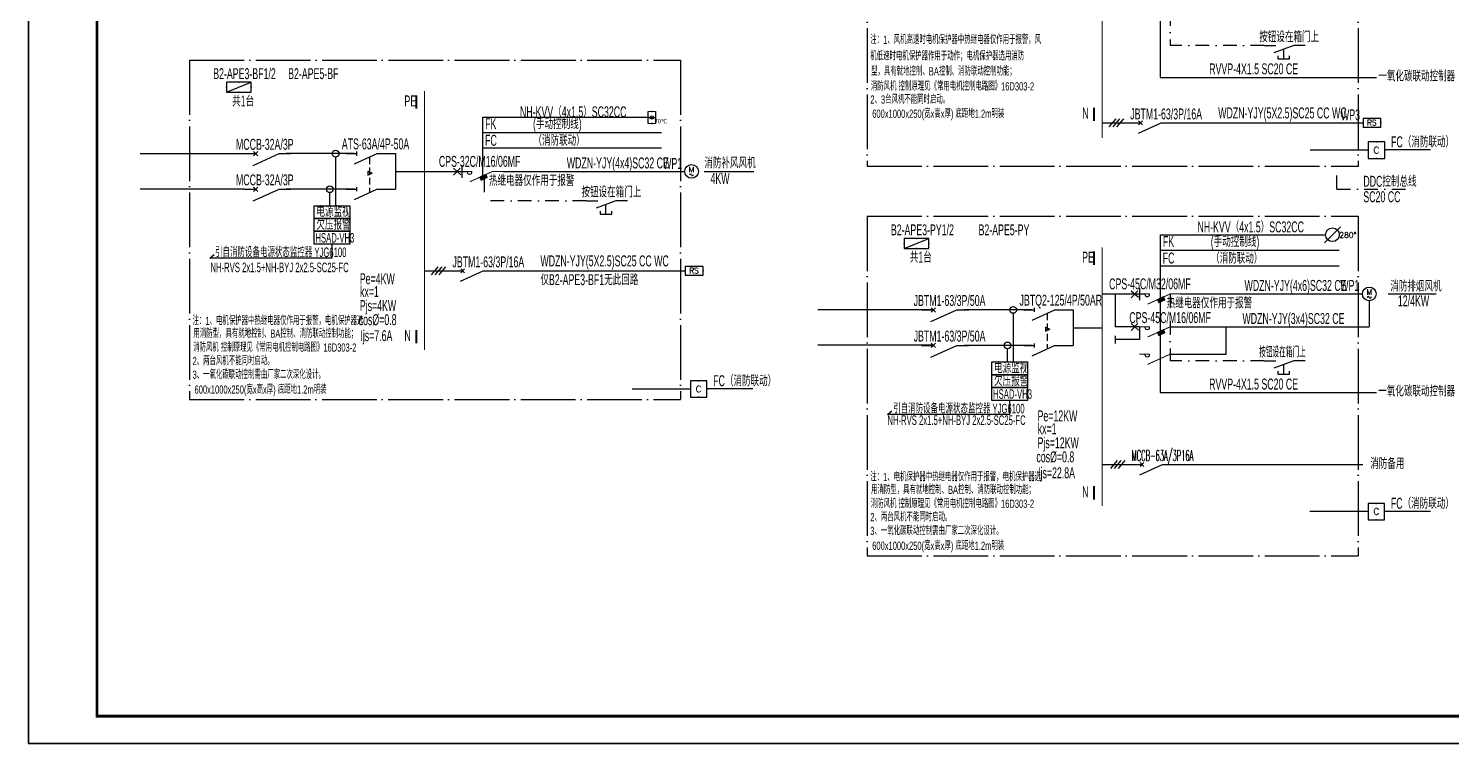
# Model space of a CAD drawing. Extents: x 776418 to 2076422, y -1170708 to 498544.
# Drawn here: x 908431 to 960393, y -422432 to -396304 of the extents above; entities that cross this region are included whole.
import ezdxf
from ezdxf.enums import TextEntityAlignment as Align

# ---------------------------------------------------------------- set-up
doc = ezdxf.new("R2010")
doc.units = 0
doc.header["$LTSCALE"] = 1000
doc.header["$MEASUREMENT"] = 0
for name, pattern in [('CONTINOUS', [0]), ('DASHDOT', [1, 0.5, -0.25, 0, -0.25]), ('DOTE', [2.42, 2, -0.2, 0.02, -0.2]), ('HIDDEN', [0.375, 0.25, -0.125])]:
    doc.linetypes.add(name, pattern=pattern)
doc.layers.get('0').update_dxf_attribs({"linetype": 'CONTINUOUS'})
for name, color, linetype in [('D-TEXT', 7, 'CONTINUOUS'), ('DIM-动力', 3, 'CONTINUOUS'), ('DQ', 255, 'CONTINOUS'), ('ELEMENT', 3, 'CONTINUOUS'), ('EQUIP-动力', 3, 'CONTINUOUS'), ('EQUIP-消防', 80, 'CONTINUOUS'), ('EQUIP-箱柜', 3, 'CONTINUOUS'), ('TEL_TITLE', 7, 'CONTINUOUS'), ('WIRE', 4, 'CONTINUOUS'), ('WIRE-动力', 2, 'CONTINUOUS'), ('WIRE-照明', 1, 'CONTINUOUS'), ('WIRE-系统', 4, 'CONTINUOUS'), ('WIRE-通讯', 4, 'CONTINUOUS')]:
    doc.layers.add(name, color=color, linetype=linetype)
doc.styles.add('_HZTXT', font='txt.shx', dxfattribs={"width": 0.8, "bigfont": 'HZTXT.shx'})
doc.styles.add('_JD', font='ros.shx', dxfattribs={"width": 0.8, "bigfont": 'JD.shx'})
doc.styles.add('_TCH_LABEL', font='COMPLEX', dxfattribs={"bigfont": 'GBCBIG'})
doc.styles.add('_TEL_DIM', font='SIMPLEX', dxfattribs={"width": 0.7, "height": 3.5, "bigfont": 'HZTXT'})
doc.styles.add('DIM_FONT', font='SIMPLEX', dxfattribs={"width": 0.7, "bigfont": 'GBCBIG'})
doc.styles.get("Standard").update_dxf_attribs({"font": 'gbenor.shx', "bigfont": 'gbcbig.shx'})

# ---------------------------------------------------------------- blocks, each defined once
blk = doc.blocks.new('$equip_U$00000105(JDQINJING)')
for p, q in [((0.5, 1), (-0.5, 1)), ((-0.5, 1), (-0.5, 0)), ((0.5, 0), (0.5, 1)), ((-0.5, 0), (0.5, 0))]:
    blk.add_line(p, q)
for p in [(0, 1), (-0.5, 0.5), (0, 0), (0.5, 0.5)]:
    blk.add_point(p)
at = {"color": 7, "style": '_TEL_DIM'}
blk.add_attdef('$TEXT$', text='', height=0.4, dxfattribs=at).set_placement((-0.002, 0.507), align=Align.MIDDLE_CENTER)
at = {"color": 7, "style": '_TEL_DIM', "flags": 1}
blk.add_attdef('A', text='', height=0.00002, dxfattribs=at).set_placement((0, 0), align=Align.MIDDLE_CENTER)
blk = doc.blocks.new('M_M7')
for p, q in [((-0.25, -0.2), (0, -0.75)), ((-0.047, -0.297), (0.047, -0.203)), ((-0.047, -0.203), (0.047, -0.297))]:
    blk.add_line(p, q)
for points in [[(0, 0), (0, -0.25)], [(0, -0.75), (0, -1)]]:
    blk.add_lwpolyline(points)
at = {"width": 0.8, "flags": 9}
blk.add_attdef('S', (0.25, -0.5), '', height=0.2, dxfattribs=at)
blk = doc.blocks.new('$equip$00002460')
for p, q in [((0.65, 0.65), (-0.65, 0.65)), ((-0.65, 0.65), (-0.65, 0)), ((-0.65, 0), (0.65, 0)), ((0.65, 0), (0.65, 0.65))]:
    blk.add_line(p, q)
at = {"const_width": 0.04}
blk.add_lwpolyline([(-0.65, 0.65), (-0.65, 0), (0.65, 0), (0.65, 0.65), (-0.65, 0.65), (-0.65, 0)], dxfattribs=at)
for p in [(-0.65, 0.33), (0, 0.65), (0.65, 0.33), (0, 0)]:
    blk.add_point(p)
at = {"color": 7, "style": '_TEL_DIM'}
blk.add_attdef('$TEXT$', text='', height=0.4, dxfattribs=at).set_placement((-0.01, 0.34), align=Align.MIDDLE_CENTER)
at = {"color": 7, "style": '_TEL_DIM', "flags": 1}
blk.add_attdef('A', text='', height=0.00002, dxfattribs=at).set_placement((0, 0), align=Align.MIDDLE_CENTER)
blk = doc.blocks.new('$element$00000544')
for points in [[(-0.25, -0.333), (-0.324, -0.333), (-0.324, -0.617), (-0.25, -0.617)], [(0, -1), (0, -0.721), (-0.176, -0.235)], [(0, 0), (0, -0.283)], [(-0.324, -0.478), (-0.087, -0.478)]]:
    blk.add_lwpolyline(points)
at = {"flags": 9}
blk.add_attdef('S', (0, 0), '', height=0.00000667, dxfattribs=at)
blk = doc.blocks.new('M_M8')
for p, q in [((-0.25, -0.2), (0, -0.75)), ((0.05, -0.25), (-0.05, -0.25))]:
    blk.add_line(p, q)
for points in [[(0, 0), (0, -0.25)], [(0, -0.75), (0, -1)]]:
    blk.add_lwpolyline(points)
at = {"style": 'DIM_FONT', "width": 0.8, "flags": 9}
blk.add_attdef('S', (0.25, -0.5), '', height=0.2, dxfattribs=at)
blk = doc.blocks.new('$equip$00001416')
for p, q in [((0.75, 0.6), (-0.75, 0.6)), ((-0.75, 0), (0.75, 0.6)), ((-0.75, 0.6), (-0.75, 0)), ((-0.75, 0), (0.75, 0)), ((0.75, 0), (0.75, 0.6))]:
    blk.add_line(p, q)
for p in [(-0.75, 0.3), (0, 0.6), (0, 0), (0.75, 0.3)]:
    blk.add_point(p)
at = {"style": '_TCH_LABEL', "flags": 9}
blk.add_attdef('A', (0, 0), '', height=0.00002, dxfattribs=at)
blk = doc.blocks.new('$element$00000577')
at = {"const_width": 0.0233}
for points in [[(0, 0), (0, -0.25)], [(-0.25, -0.2), (0, -0.75), (0, -1)]]:
    blk.add_lwpolyline(points, dxfattribs=at)
blk.add_arc((-0.008, -0.192), 0.0589, 81.8699, 278.1301)
at = {"flags": 9}
blk.add_attdef('S', (0, 0), '', height=0.00000667, dxfattribs=at)
blk = doc.blocks.new('$equip$00001811')
blk.add_circle((0, 0), 0.5)
for centre, radius, start, end in [((-0.07, -0.27), 0.0768, 17.2272, 184.2164), ((0.07, -0.23), 0.0769, 197.2591, 5.1179)]:
    blk.add_arc(centre, radius, start, end)
at = {"color": 7, "style": '_TEL_DIM'}
blk.add_attdef('$TEXT$', text='', height=0.4, dxfattribs=at).set_placement((0, 0.14), align=Align.MIDDLE_CENTER)
at = {"color": 7, "style": '_TEL_DIM', "flags": 1}
blk.add_attdef('A', text='', height=0.00002, dxfattribs=at).set_placement((0, 0), align=Align.MIDDLE_CENTER)
blk = doc.blocks.new('$equip$00001817')
blk.add_line((-0.59, -0.59), (0.59, 0.59))
blk.add_circle((0, 0), 0.5)
at = {"color": 7, "style": '_TEL_DIM', "flags": 1}
blk.add_attdef('A', text='', height=0.00002, dxfattribs=at).set_placement((0, 0), align=Align.MIDDLE_CENTER)
at = {"color": 7, "style": '_TEL_DIM'}
blk.add_attdef('$TEXT$', text='', height=0.4, dxfattribs=at).set_placement((1.36, -0.02), align=Align.MIDDLE_CENTER)
blk = doc.blocks.new('$equip$00002402')
at = {"lineweight": 20}
for p, q in [((0.32, 0.56), (-0.33, 0.56)), ((-0.33, -0.56), (0.32, -0.56))]:
    blk.add_line(p, q, dxfattribs=at)
for p, q in [((-0.33, -0.56), (-0.33, 0.56)), ((-0.24, 0), (0, 0)), ((0, 0), (0.24, 0)), ((0.32, 0.56), (0.32, -0.56))]:
    blk.add_line(p, q)
at = {"const_width": 0.04}
for points in [[(-0.33, -0.56), (-0.33, 0.56)], [(-0.33, 0.56), (0.32, 0.56), (0.32, -0.56), (-0.33, -0.56), (-0.33, 0.56), (0.32, 0.56)]]:
    blk.add_lwpolyline(points, dxfattribs=at)
blk.add_circle((0, 0), 0.164)
for p in [(-0.33, 0), (0, 0.56), (0.32, 0), (0, -0.56)]:
    blk.add_point(p)
at = {"color": 7, "style": '_TEL_DIM', "flags": 1}
blk.add_attdef('A', text='', height=0.00002, dxfattribs=at).set_placement((0, 0), align=Align.MIDDLE_CENTER)
at = {"color": 7}
blk.add_attdef('$TEXT$', text='', height=0.4, dxfattribs=at).set_placement((0.83, -0.34), align=Align.MIDDLE_CENTER)
blk = doc.blocks.new('A$C00115E70')
at = {"layer": 'WIRE-通讯', "ltscale": 0.001}
blk.add_lwpolyline([(-84100, 59400), (0, 59400), (0, 0), (-84100, 0)], close=True, dxfattribs=at)

msp = doc.modelspace()

# ---------------------------------------------------------------- hatches: boundary and pattern name
h = msp.add_hatch()
h.set_pattern_fill('ANSI31', color=256, scale=10, style=0)
h.set_pattern_definition([(45, (724165.2691, -432321.661), (-0.707106781, 0.707106781), [])])
h.paths.add_polyline_path([(925183, -401742), (925136, -401639), (924909, -401742), (924956, -401845)])
h = msp.add_hatch()
h.set_pattern_fill('ANSI31', color=256, scale=10, style=0)
h.set_pattern_definition([(45, (748910.7866, -436795.791), (-0.707106781, 0.707106781), [])])
h.paths.add_polyline_path([(949928, -406216), (949881, -406113), (949654, -406216), (949701, -406319)])
h = msp.add_hatch()
h.set_pattern_fill('ANSI31', color=256, scale=10, style=0)
h.set_pattern_definition([(45, (748910.7866, -437995.791), (-0.707106781, 0.707106781), [])])
h.paths.add_polyline_path([(949928, -407416), (949881, -407313), (949654, -407416), (949701, -407519)])

# ---------------------------------------------------------------- linework, layer by layer
at = {"linetype": 'DOTE'}
for p, q in [((939058, -379356, 0), (939056, -401340, 0)), ((956988, -379356, 0), (956987, -401340, 0)), ((914312, -397461, 0), (914310, -409865, 0)), ((914312, -397461, 0), (932241, -397461, 0)), ((932241, -397461, 0), (932241, -409865, 0)), ((939056, -401340, 0), (956991, -401340, 0)), ((939056, -403168, 0), (939055, -415572, 0)), ((939056, -403168, 0), (956986, -403168, 0)), ((956986, -403168, 0), (956985, -415572, 0)), ((914310, -409865, 0), (932241, -409865, 0)), ((939055, -415572, 0), (956985, -415572, 0))]:
    msp.add_line(p, q, dxfattribs=at)
at = {"linetype": 'DASHDOT'}
for p, q in [((950122, -395705, 0), (950122, -396932, 0)), ((953549, -396932, 0), (950122, -396932, 0)), ((925069, -401783, 0), (925069, -402601, 0)), ((928802, -402601, 0), (925069, -402601, 0)), ((950120, -405994, 0), (950120, -408447, 0)), ((953548, -408447, 0), (950120, -408447, 0)), ((953548, -408447, 0), (950120, -408447, 0))]:
    msp.add_line(p, q, dxfattribs=at)
for p, q in [((957353, -400753, 0), (955230, -400753, 0)), ((924191, -401412, 0), (923949, -401669, 0)), ((923950, -401415, 0), (924215, -401649, 0)), ((948936, -405886, 0), (948695, -406143, 0)), ((948695, -405890, 0), (948960, -406123, 0)), ((948936, -407086, 0), (948695, -407343, 0)), ((948695, -407090, 0), (948960, -407323, 0)), ((932602, -409482, 0), (930479, -409482, 0)), ((957346, -413959, 0), (955224, -413959, 0))]:
    msp.add_line(p, q)
at = {"linetype": 'Continuous', "const_width": 72.9, "elevation": 0}
for points in [[(922592, -398744), (922592, -399241)], [(947343, -399194), (947343, -399691)], [(947336, -404451), (947336, -404948)], [(922592, -407317), (922592, -407814)], [(947336, -413024), (947336, -413521)]]:
    msp.add_lwpolyline(points, dxfattribs=at)
at = {"elevation": 0}
for points in [[(924956, -401845), (925183, -401742), (925136, -401639), (924909, -401742)], [(949701, -406319), (949928, -406216), (949881, -406113), (949654, -406216)], [(949701, -407519), (949928, -407416), (949881, -407313), (949654, -407416)]]:
    msp.add_lwpolyline(points, close=True, dxfattribs=at)
at = {"layer": 'D-TEXT'}
for p, q in [((949758, -393555, 0), (949758, -398091, 0)), ((949758, -398091, 0), (957658, -398091, 0)), ((925011, -399541, 0), (925011, -400106, 0)), ((925011, -399541, 0), (931050, -399541, 0)), ((925011, -400106, 0), (931544, -400106, 0)), ((925011, -400106, 0), (925011, -401774, 0)), ((925011, -400670, 0), (931544, -400670, 0)), ((957953, -400731, 0), (959630, -400731, 0)), ((933109, -401530, 0), (934918, -401530, 0)), ((949757, -403844, 0), (955796, -403844, 0)), ((949757, -403844, 0), (949757, -409606, 0)), ((949757, -404408, 0), (956289, -404408, 0)), ((949757, -404973, 0), (956289, -404973, 0)), ((958082, -405996, 0), (959830, -405996, 0)), ((933202, -409461, 0), (934879, -409461, 0)), ((949757, -409606, 0), (957656, -409606, 0)), ((957946, -413938, 0), (959624, -413938, 0))]:
    msp.add_line(p, q, dxfattribs=at)
at = {"layer": 'DIM-动力', "ltscale": 0.001}
msp.add_lwpolyline([(908431, -422432), (992531, -422432), (992531, -363032), (908431, -363032)], close=True, dxfattribs=at)
at = {"layer": 'DQ'}
for p, q in [((919639, -401004, 0), (919639, -402781, 0)), ((919436, -402781, 0), (919436, -402303, 0)), ((919514, -404184, 0), (919514, -404698, 0)), ((915053, -404698, 0), (915218, -404564, 0)), ((919514, -404698, 0), (915053, -404698, 0)), ((944384, -406711, 0), (944384, -408488, 0)), ((944181, -408488, 0), (944181, -408010, 0)), ((944258, -409892, 0), (944258, -410405, 0)), ((939797, -410405, 0), (939962, -410271, 0)), ((944258, -410405, 0), (939797, -410405, 0))]:
    msp.add_line(p, q, dxfattribs=at)
at = {"layer": 'DQ', "elevation": 0}
for points in [[(918864, -402781), (920164, -402781), (920164, -403249), (918864, -403249)], [(918864, -403249), (920164, -403249), (920164, -403717), (918864, -403717)], [(918864, -403717), (920164, -403717), (920164, -404184), (918864, -404184)], [(943608, -408488), (944908, -408488), (944908, -408956), (943608, -408956)], [(943608, -408956), (944908, -408956), (944908, -409424), (943608, -409424)], [(943608, -409424), (944908, -409424), (944908, -409892), (943608, -409892)]]:
    msp.add_lwpolyline(points, close=True, dxfattribs=at)
at = {"layer": 'DQ'}
for centre in [(919645, -400879, 0), (919436, -402178, 0), (944389, -406587, 0), (944181, -407886, 0)]:
    msp.add_circle(centre, 124, dxfattribs=at)
at = {"layer": 'TEL_TITLE'}
msp.add_lwpolyline([(908431, -422432), (992531, -422432), (992531, -363032), (908431, -363032)], close=True, dxfattribs=at)
at = {"layer": 'TEL_TITLE', "const_width": 100}
msp.add_lwpolyline([(910931, -421432), (991531, -421432), (991531, -364032), (910931, -364032)], close=True, dxfattribs=at)
at = {"layer": 'WIRE', "color": 7, "linetype": 'DASHDOT'}
msp.add_line((956207, -402176), (956207, -401340), dxfattribs=at)
msp.add_lwpolyline([(956207, -402176), (959135, -402176)], dxfattribs=at)
at = {"layer": 'WIRE-动力'}
for p, q in [((948132, -399608, 0), (947884, -399901, 0)), ((948272, -399608, 0), (948024, -399901, 0)), ((948412, -399608, 0), (948164, -399901, 0)), ((923381, -405012, 0), (923133, -405306, 0)), ((923521, -405012, 0), (923273, -405306, 0)), ((923661, -405012, 0), (923413, -405306, 0)), ((948184, -412087, 0), (947936, -412381, 0)), ((948324, -412087, 0), (948076, -412381, 0)), ((948464, -412087, 0), (948216, -412381, 0))]:
    msp.add_line(p, q, dxfattribs=at)
at = {"layer": 'WIRE-照明'}
for p, q in [((947634, -399755, 0), (949038, -399755, 0)), ((949976, -399755, 0), (957164, -399755, 0)), ((912510, -400879, 0), (916299, -400879, 0)), ((920329, -400879, 0), (917843, -400879, 0)), ((921537, -400879, 0), (921833, -400879, 0)), ((921833, -400879, 0), (921833, -402178, 0)), ((920818, -401515, 0), (920818, -401663, 0)), ((920818, -401515, 0), (920977, -401589, 0)), ((920818, -401663, 0), (920977, -401589, 0)), ((925750, -401530, 0), (932392, -401530, 0)), ((916299, -402178, 0), (912510, -402178, 0)), ((920333, -402178, 0), (917847, -402178, 0)), ((921532, -402178, 0), (921833, -402178, 0)), ((922883, -405159, 0), (924287, -405159, 0)), ((925225, -405159, 0), (932413, -405159, 0)), ((933063, -405159, 0), (933077, -405159, 0)), ((948115, -406004, 0), (948115, -407204, 0)), ((950495, -406004, 0), (957138, -406004, 0)), ((957388, -406229, 0), (957388, -407204, 0)), ((941477, -406582, 0), (937256, -406582, 0)), ((945073, -406587, 0), (942587, -406587, 0)), ((946282, -406587, 0), (946577, -406587, 0)), ((946577, -406587, 0), (946577, -407886, 0)), ((945562, -407223, 0), (945562, -407370, 0)), ((945562, -407223, 0), (945722, -407296, 0)), ((945562, -407370, 0), (945722, -407296, 0)), ((948995, -407204, 0), (948115, -407204, 0)), ((950120, -407204, 0), (957388, -407204, 0)), ((952165, -408204, 0), (952165, -407204, 0)), ((941477, -407881, 0), (937256, -407881, 0)), ((945077, -407886, 0), (942591, -407886, 0)), ((946276, -407886, 0), (946577, -407886, 0)), ((948115, -407529, 0), (948115, -407819, 0)), ((948996, -407674, 0), (948115, -407674, 0)), ((950120, -408204, 0), (952165, -408204, 0)), ((947632, -412234, 0), (949090, -412234, 0)), ((950028, -412234, 0), (957159, -412234, 0))]:
    msp.add_line(p, q, dxfattribs=at)
at = {"layer": 'WIRE-照明', "linetype": 'HIDDEN'}
for p, q in [((920880, -401008, 0), (920880, -402307, 0)), ((945624, -406715, 0), (945624, -408014, 0))]:
    msp.add_line(p, q, dxfattribs=at)
at = {"layer": 'WIRE-照明', "linetype": 'Continuous'}
for p, q in [((921833, -401530, 0), (922888, -401530, 0)), ((922888, -401530, 0), (924419, -401530, 0)), ((924250, -401305, 0), (924250, -401764, 0)), ((948995, -405779, 0), (948995, -406238, 0)), ((947633, -406004, 0), (949164, -406004, 0)), ((946577, -407237, 0), (947632, -407237, 0)), ((948995, -407209, 0), (948995, -407668, 0))]:
    msp.add_line(p, q, dxfattribs=at)
at = {"layer": 'WIRE-照明', "const_width": 36, "elevation": 0}
for points in [[(947635, -381506), (947634, -400301)], [(922889, -398589), (922888, -408048)], [(947633, -404296), (947632, -413755)]]:
    msp.add_lwpolyline(points, dxfattribs=at)

# ---------------------------------------------------------------- block references
at = {"layer": 'DQ', "xscale": 1500, "yscale": 1500, "zscale": 1500, "rotation": 90}
for name, p in [('M_M7', (948663, -399755, 0)), ('M_M8', (920037, -400879, 0)), ('M_M8', (920032, -402178, 0)), ('M_M7', (923912, -405159, 0)), ('M_M8', (944782, -406587, 0)), ('M_M8', (944776, -407886, 0)), ('M_M7', (948715, -412234, 0))]:
    msp.add_blockref(name, p, dxfattribs=at)
at = {"layer": 'ELEMENT', "rotation": 90}
for name, p, xscale, yscale, zscale in [('M_M7', (916299, -400879, 0), 1714.285714285681, 1714.285714285681, 1714.285714285681), ('$element$00000577', (924250, -401530, 0), 1500, 1500, 1500), ('M_M7', (916299, -402178, 0), 1714.285714285681, 1714.285714285681, 1714.285714285681), ('$element$00000577', (948995, -406004, 0), 1500, 1500, 1500), ('M_M7', (941043, -406587, 0), 1714.285714285681, 1714.285714285681, 1714.285714285681), ('$element$00000577', (948995, -407204, 0), 1500, 1500, 1500), ('M_M7', (941043, -407886, 0), 1714.285714285681, 1714.285714285681, 1714.285714285681), ('$element$00000577', (948995, -408204, 0), 1500, 1500, 1500)]:
    msp.add_blockref(name, p, dxfattribs=dict(at, xscale=xscale, yscale=yscale, zscale=zscale))
at = {"layer": 'EQUIP-动力', "xscale": 500, "yscale": 500, "zscale": 500}
for p in [(932642, -401530, 0), (957388, -406004, 0)]:
    msp.add_blockref('$equip$00001811', p, dxfattribs=at).add_auto_attribs({'$TEXT$': 'M'})
at = {"layer": 'EQUIP-动力'}
ref = msp.add_blockref('$equip$00001817', (956046, -403844, 0), dxfattribs=dict(at, xscale=500, yscale=500, zscale=500))
ref.add_attrib('$TEXT$', '280%%D', dxfattribs={"layer": '0', "color": 7, "height": 200, "style": '_TEL_DIM'}).set_placement((956609, -403853, 0), align=Align.MIDDLE_CENTER)
at = {"layer": 'EQUIP-消防'}
for name, p, xscale, yscale, zscale, values in [('$equip$00002402', (931194, -399557, 0), 400, 400, 400, {'$TEXT$': '70℃'}), ('$equip$00002460', (957489, -399917, 0), 500, 500, 500, {'$TEXT$': 'RS'}), ('$equip$00002460', (932738, -405322, 0), 500, 500, 500, {'$TEXT$': 'RS'})]:
    msp.add_blockref(name, p, dxfattribs=dict(at, xscale=xscale, yscale=yscale, zscale=zscale)).add_auto_attribs(values)
at = {"layer": 'EQUIP-箱柜', "xscale": 600, "yscale": 600, "zscale": 600}
for p in [(916111, -398633, 0), (940855, -404340, 0)]:
    msp.add_blockref('$equip$00001416', p, dxfattribs=at)
for p in [(957652, -401053, 0), (932902, -409782, 0), (957646, -414259, 0)]:
    msp.add_blockref('$equip_U$00000105(JDQINJING)', p, dxfattribs=at).add_auto_attribs({'$TEXT$': 'C'})
at = {"layer": 'WIRE-系统', "xscale": 1500, "yscale": 1500, "zscale": 1500, "rotation": 90}
for p in [(953549, -396932, 0), (928802, -402601, 0), (953548, -408447, 0), (953548, -408447, 0)]:
    msp.add_blockref('$element$00000544', p, dxfattribs=at)
at = {"layer": 'WIRE-通讯', "ltscale": 0.001}
msp.add_blockref('A$C00115E70', (992531, -422432), dxfattribs=at)

# ---------------------------------------------------------------- texts
at = {"layer": 'D-TEXT'}
for s, height, style, width, p in [('按钮设在箱门上', 400, '_JD', 0.6, (953371, -396808, 0)), ('注：1、风机高速时电机保护器中热继电器仅作用于报警，风', 300, '_JD', 0.6, (939171, -396869)), ('机低速时电机保护器作用于动作；电机保护器选用消防', 300, '_JD', 0.6, (939171, -397467)), ('B2-APE3-BF1/2', 400, '_JD', 0.6, (915178, -398156, 0)), ('B2-APE5-BF', 400, '_JD', 0.6, (917913, -398156, 0)), ('型，具有就地控制、BA控制、消防联动控制功能；', 300, '_JD', 0.6, (939201, -398023)), ('RVVP-4X1.5 SC20 CE', 400, '_JD', 0.6, (951545, -397980, 0)), ('一氧化碳联动控制器', 400, '_JD', 0.6, (957719, -398238, 0)), ('消防风机 控制原理见《常用电机控制电路图》16D303-2', 300, '_JD', 0.6, (939190, -398571, 0)), ('共1台', 400, '_JD', 0.6, (915868, -399156, 0)), ('PE', 400, '_JD', 0.6, (922160, -399153, 0)), ('2、3台风机不能同时启动。', 300, '_JD', 0.6, (939172, -399052)), ('FK               (手动控制线)', 400, '_JD', 0.6, (925108, -399985, 0)), ('NH-KVV（4x1.5）SC32CC', 400, '_JD', 0.6, (926379, -399550, 0)), ('600x1000x250(宽x高x厚) 底距地1.2m明装', 300, '_JD', 0.6, (939242, -399570, 0)), ('N', 400, '_JD', 0.6, (946912, -399604, 0)), ('JBTM1-63/3P/16A', 400, '_JD', 0.6, (948662, -399628, 0)), ('WDZN-YJY(5X2.5)SC25 CC WC ', 400, '_JD', 0.6, (951874, -399592, 0)), ('WP3', 400, '_JD', 0.6, (956356, -399661, 0)), ('MCCB-32A/3P', 400, '_JD', 0.6, (916009, -400738, 0)), ('ATS-63A/4P-50A', 400, '_JD', 0.6, (919874, -400723, -2980)), ('FC               （消防联动）', 400, '_JD', 0.6, (925104, -400591, 0)), ('FC（消防联动）', 400, '_JD', 0.6, (958186, -400646, 1146)), ('CPS-32C/M16/06MF', 400, '_JD', 0.6, (923417, -401362, 0)), ('WDZN-YJY(4x4)SC32 CE', 400, '_JD', 0.6, (928088, -401419, 0)), ('WP1', 400, '_JD', 0.6, (931606, -401437, 0)), ('消防补风风机', 400, '_JD', 0.6, (933111, -401413, 0)), ('MCCB-32A/3P', 400, '_JD', 0.6, (916009, -402037, 0)), ('热继电器仅作用于报警', 400, '_JD', 0.6, (925247, -402057, 0)), ('4KW', 400, '_JD', 0.6, (933335, -401984, -124)), ('DDC控制总线', 400, '_JD', 0.6, (957173, -402089)), ('按钮设在箱门上', 400, '_JD', 0.6, (928624, -402477, 0)), ('SC20 CC', 400, '_JD', 0.6, (957173, -402653)), ('欠压报警', 400, '_JD', 0.6, (918946, -403661, 37)), ('电源监视', 400, '_JD', 0.6, (918946, -403193, 37)), ('B2-APE3-PY1/2', 400, '_JD', 0.6, (939922, -403863, 0)), ('B2-APE5-PY', 400, '_JD', 0.6, (943123, -403863, 0)), ('NH-KVV（4x1.5）SC32CC', 400, '_JD', 0.6, (951116, -403755, 0)), ('HSAD-VH3', 350, '_JD', 0.6, (918910, -404129, 37)), ('FK               (手动控制线)', 400, '_JD', 0.6, (949854, -404288, 0)), ('引自消防设备电源状态监控器 YJG6100 ', 350, '_JD', 0.6, (915245, -404658, 0)), ('JBTM1-63/3P/16A', 400, '_JD', 0.6, (923912, -405033, 0)), ('WDZN-YJY(5X2.5)SC25 CC WC ', 400, '_JD', 0.6, (927124, -404997, 0)), ('共1台', 400, '_JD', 0.6, (940612, -404863, 0)), ('PE', 400, '_JD', 0.6, (946905, -404861, 0)), ('FC               （消防联动）', 400, '_JD', 0.6, (949849, -404894, 0)), ('NH-RVS 2x1.5+NH-BYJ 2x2.5-SC25-FC ', 350, '_JD', 0.6, (915077, -405209, 0)), ('Pe=4KW', 400, '_JD', 0.6, (920531, -405649, 0)), ('仅B2-APE3-BF1无此回路', 400, '_JD', 0.6, (927125, -405683, 0)), ('kx=1', 400, '_JD', 0.6, (920538, -406117, 0)), ('CPS-45C/M32/06MF', 400, '_JD', 0.6, (947891, -405836, 0)), ('WDZN-YJY(4x6)SC32 CE', 400, '_JD', 0.6, (952834, -405894, 0)), ('WP1', 400, '_JD', 0.6, (956329, -405893, 0)), ('消防排烟风机', 400, '_JD', 0.6, (958156, -405917, 0)), ('Pjs=4KW', 400, '_JD', 0.6, (920531, -406630, 0)), ('JBTM1-63/3P/50A', 400, '_JD', 0.6, (940753, -406445, 0)), ('JBTQ2-125/4P/50AR', 400, '_JD', 0.6, (944619, -406431, -2980)), ('热继电器仅作用于报警', 400, '_JD', 0.6, (949992, -406531, 0)), ('12/4KW', 400, '_JD', 0.6, (958435, -406458, -124)), ('注：1、电机保护器中热继电器仅作用于报警，电机保护器选', 300, '_JD', 0.6, (914424, -407136)), ('cos%%C=0.8', 400, '_JD', 0.6, (920490, -407145, 0)), ('CPS-45C/M16/06MF', 400, '_JD', 0.6, (948628, -407070, 0)), ('WDZN-YJY(3x4)SC32 CE', 400, '_JD', 0.6, (952758, -407102, 0)), ('用消防型，具有就地控制、BA控制、消防联动控制功能；', 300, '_JD', 0.6, (914455, -407605)), ('Ijs=7.6A', 400, '_JD', 0.6, (920551, -407729, 0)), ('N', 400, '_JD', 0.6, (922160, -407727, 0)), ('JBTM1-63/3P/50A', 400, '_JD', 0.6, (940753, -407744, 0)), ('消防风机 控制原理见《常用电机控制电路图》16D303-2', 300, '_JD', 0.6, (914443, -408112, 0)), ('按钮设在箱门上', 400, '_HZTXT', 0.45, (953370, -408323, 0)), ('2、两台风机不能同时启动。', 300, '_JD', 0.6, (914424, -408603)), ('3、一氧化碳联动控制需由厂家二次深化设计。', 300, '_JD', 0.6, (914424, -409105)), ('FC（消防联动）', 400, '_JD', 0.6, (933435, -409375, 1146)), ('欠压报警', 400, '_JD', 0.6, (943690, -409368, 37)), ('电源监视', 400, '_JD', 0.6, (943690, -408901, 37)), ('600x1000x250(宽x高x厚) 底距地1.2m明装', 300, '_JD', 0.6, (914496, -409648, 0)), ('RVVP-4X1.5 SC20 CE', 400, '_JD', 0.6, (951543, -409496, 0)), ('一氧化碳联动控制器', 400, '_JD', 0.6, (957717, -409753, 0)), ('HSAD-VH3', 350, '_JD', 0.6, (943654, -409836, 37)), ('NH-RVS 2x1.5+NH-BYJ 2x2.5-SC25-FC ', 350, '_JD', 0.6, (939795, -410790, 0)), ('引自消防设备电源状态监控器 YJG6100 ', 350, '_JD', 0.6, (940005, -410369, 0)), ('Pe=12KW', 400, '_JD', 0.6, (945277, -410661, 0)), ('kx=1', 400, '_JD', 0.6, (945283, -411129, 0)), ('Pjs=12KW', 400, '_JD', 0.6, (945277, -411643, 0)), ('cos%%C=0.8', 400, '_JD', 0.6, (945235, -412157, 0)), ('MCCB-63A/3P16A', 400, '_HZTXT', 0.45, (948714, -412108, 0)), ('消防备用', 400, '_JD', 0.6, (957425, -412398, -124)), ('注：1、电机保护器中热继电器仅作用于报警，电机保护器选', 300, '_JD', 0.6, (939169, -412843)), ('Ijs=22.8A', 400, '_JD', 0.6, (945297, -412741, 0)), ('用消防型，具有就地控制、BA控制、消防联动控制功能；', 300, '_JD', 0.6, (939199, -413312)), ('N', 400, '_JD', 0.6, (946905, -413434, 0)), ('消防风机 控制原理见《常用电机控制电路图》16D303-2', 300, '_JD', 0.6, (939187, -413819, 0)), ('FC（消防联动）', 400, '_JD', 0.6, (958179, -413853, 1146)), ('2、两台风机不能同时启动。', 300, '_JD', 0.6, (939169, -414311)), ('3、一氧化碳联动控制需由厂家二次深化设计。', 300, '_JD', 0.6, (939169, -414812)), ('600x1000x250(宽x高x厚) 底距地1.2m明装', 300, '_JD', 0.6, (939240, -415355, 0))]:
    msp.add_text(s, height=height, dxfattribs=dict(at, style=style, width=width)).set_placement(p)

doc.saveas('drawing.dxf')
